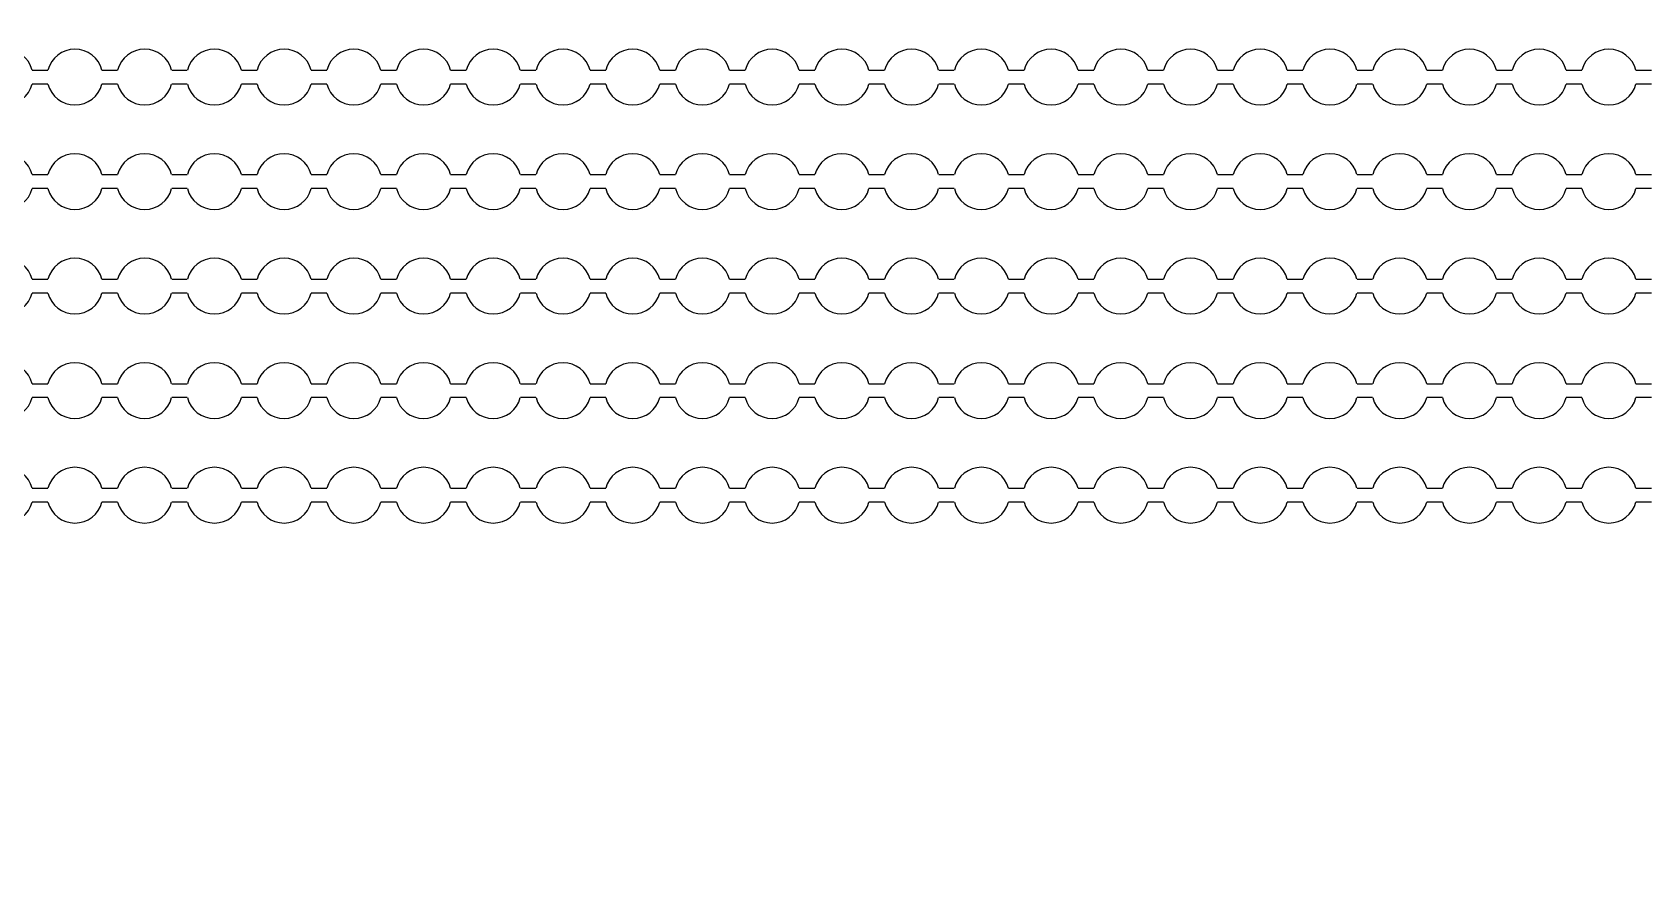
# Model space of a CAD drawing. Extents: x 4056 to 105656, y 4120 to 105720.
# Drawn here: x 64891 to 66047, y 69642 to 70256 of the extents above; entities that cross this region are included whole.
import ezdxf

# ---------------------------------------------------------------- set-up
doc = ezdxf.new("R2010")
doc.units = 13
doc.header["$MEASUREMENT"] = 0
doc.layers.add('Main Layer', color=7, linetype='Continuous', lineweight=0)

msp = doc.modelspace()

# ---------------------------------------------------------------- linework, layer by layer
for p, q in [((64890.9, 70229.2), (64902.1, 70229.2)), ((64940.9, 70229.2), (64952.1, 70229.2)), ((64990.9, 70229.2), (65002.1, 70229.2)), ((65040.9, 70229.2), (65052.1, 70229.2)), ((65090.9, 70229.2), (65102.1, 70229.2)), ((65140.9, 70229.2), (65152.1, 70229.2)), ((65190.9, 70229.2), (65202.1, 70229.2)), ((65240.9, 70229.2), (65252.1, 70229.2)), ((65290.9, 70229.2), (65302.1, 70229.2)), ((65340.9, 70229.2), (65352.1, 70229.2)), ((65390.9, 70229.2), (65402.1, 70229.2)), ((65440.9, 70229.2), (65452.1, 70229.2)), ((65490.9, 70229.2), (65502.1, 70229.2)), ((65540.9, 70229.2), (65552.1, 70229.2)), ((65590.9, 70229.2), (65602.1, 70229.2)), ((65640.9, 70229.2), (65652.1, 70229.2)), ((65690.9, 70229.2), (65702.1, 70229.2)), ((65740.9, 70229.2), (65752.1, 70229.2)), ((65790.9, 70229.2), (65802.1, 70229.2)), ((65840.9, 70229.2), (65852.1, 70229.2)), ((65890.9, 70229.2), (65902.1, 70229.2)), ((65940.9, 70229.2), (65952.1, 70229.2)), ((65990.9, 70229.2), (66002.1, 70229.2)), ((66040.9, 70229.2), (66052.1, 70229.2)), ((64902.1, 70219.2), (64890.9, 70219.2)), ((64952.1, 70219.2), (64940.9, 70219.2)), ((65002.1, 70219.2), (64990.9, 70219.2)), ((65052.1, 70219.2), (65040.9, 70219.2)), ((65102.1, 70219.2), (65090.9, 70219.2)), ((65152.1, 70219.2), (65140.9, 70219.2)), ((65202.1, 70219.2), (65190.9, 70219.2)), ((65252.1, 70219.2), (65240.9, 70219.2)), ((65302.1, 70219.2), (65290.9, 70219.2)), ((65352.1, 70219.2), (65340.9, 70219.2)), ((65402.1, 70219.2), (65390.9, 70219.2)), ((65452.1, 70219.2), (65440.9, 70219.2)), ((65502.1, 70219.2), (65490.9, 70219.2)), ((65552.1, 70219.2), (65540.9, 70219.2)), ((65602.1, 70219.2), (65590.9, 70219.2)), ((65652.1, 70219.2), (65640.9, 70219.2)), ((65702.1, 70219.2), (65690.9, 70219.2)), ((65752.1, 70219.2), (65740.9, 70219.2)), ((65802.1, 70219.2), (65790.9, 70219.2)), ((65852.1, 70219.2), (65840.9, 70219.2)), ((65902.1, 70219.2), (65890.9, 70219.2)), ((65952.1, 70219.2), (65940.9, 70219.2)), ((66002.1, 70219.2), (65990.9, 70219.2)), ((66052.1, 70219.2), (66040.9, 70219.2)), ((64890.9, 70154.2), (64902.1, 70154.2)), ((64940.9, 70154.2), (64952.1, 70154.2)), ((64990.9, 70154.2), (65002.1, 70154.2)), ((65040.9, 70154.2), (65052.1, 70154.2)), ((65090.9, 70154.2), (65102.1, 70154.2)), ((65140.9, 70154.2), (65152.1, 70154.2)), ((65190.9, 70154.2), (65202.1, 70154.2)), ((65240.9, 70154.2), (65252.1, 70154.2)), ((65290.9, 70154.2), (65302.1, 70154.2)), ((65340.9, 70154.2), (65352.1, 70154.2)), ((65390.9, 70154.2), (65402.1, 70154.2)), ((65440.9, 70154.2), (65452.1, 70154.2)), ((65490.9, 70154.2), (65502.1, 70154.2)), ((65540.9, 70154.2), (65552.1, 70154.2)), ((65590.9, 70154.2), (65602.1, 70154.2)), ((65640.9, 70154.2), (65652.1, 70154.2)), ((65690.9, 70154.2), (65702.1, 70154.2)), ((65740.9, 70154.2), (65752.1, 70154.2)), ((65790.9, 70154.2), (65802.1, 70154.2)), ((65840.9, 70154.2), (65852.1, 70154.2)), ((65890.9, 70154.2), (65902.1, 70154.2)), ((65940.9, 70154.2), (65952.1, 70154.2)), ((65990.9, 70154.2), (66002.1, 70154.2)), ((66040.9, 70154.2), (66052.1, 70154.2)), ((64902.1, 70144.2), (64890.9, 70144.2)), ((64952.1, 70144.2), (64940.9, 70144.2)), ((65002.1, 70144.2), (64990.9, 70144.2)), ((65052.1, 70144.2), (65040.9, 70144.2)), ((65102.1, 70144.2), (65090.9, 70144.2)), ((65152.1, 70144.2), (65140.9, 70144.2)), ((65202.1, 70144.2), (65190.9, 70144.2)), ((65252.1, 70144.2), (65240.9, 70144.2)), ((65302.1, 70144.2), (65290.9, 70144.2)), ((65352.1, 70144.2), (65340.9, 70144.2)), ((65402.1, 70144.2), (65390.9, 70144.2)), ((65452.1, 70144.2), (65440.9, 70144.2)), ((65502.1, 70144.2), (65490.9, 70144.2)), ((65552.1, 70144.2), (65540.9, 70144.2)), ((65602.1, 70144.2), (65590.9, 70144.2)), ((65652.1, 70144.2), (65640.9, 70144.2)), ((65702.1, 70144.2), (65690.9, 70144.2)), ((65752.1, 70144.2), (65740.9, 70144.2)), ((65802.1, 70144.2), (65790.9, 70144.2)), ((65852.1, 70144.2), (65840.9, 70144.2)), ((65902.1, 70144.2), (65890.9, 70144.2)), ((65952.1, 70144.2), (65940.9, 70144.2)), ((66002.1, 70144.2), (65990.9, 70144.2)), ((66052.1, 70144.2), (66040.9, 70144.2)), ((64890.9, 70079.2), (64902.1, 70079.2)), ((64940.9, 70079.2), (64952.1, 70079.2)), ((64990.9, 70079.2), (65002.1, 70079.2)), ((65040.9, 70079.2), (65052.1, 70079.2)), ((65090.9, 70079.2), (65102.1, 70079.2)), ((65140.9, 70079.2), (65152.1, 70079.2)), ((65190.9, 70079.2), (65202.1, 70079.2)), ((65240.9, 70079.2), (65252.1, 70079.2)), ((65290.9, 70079.2), (65302.1, 70079.2)), ((65340.9, 70079.2), (65352.1, 70079.2)), ((65390.9, 70079.2), (65402.1, 70079.2)), ((65440.9, 70079.2), (65452.1, 70079.2)), ((65490.9, 70079.2), (65502.1, 70079.2)), ((65540.9, 70079.2), (65552.1, 70079.2)), ((65590.9, 70079.2), (65602.1, 70079.2)), ((65640.9, 70079.2), (65652.1, 70079.2)), ((65690.9, 70079.2), (65702.1, 70079.2)), ((65740.9, 70079.2), (65752.1, 70079.2)), ((65790.9, 70079.2), (65802.1, 70079.2)), ((65840.9, 70079.2), (65852.1, 70079.2)), ((65890.9, 70079.2), (65902.1, 70079.2)), ((65940.9, 70079.2), (65952.1, 70079.2)), ((65990.9, 70079.2), (66002.1, 70079.2)), ((66040.9, 70079.2), (66052.1, 70079.2)), ((64902.1, 70069.2), (64890.9, 70069.2)), ((64952.1, 70069.2), (64940.9, 70069.2)), ((65002.1, 70069.2), (64990.9, 70069.2)), ((65052.1, 70069.2), (65040.9, 70069.2)), ((65102.1, 70069.2), (65090.9, 70069.2)), ((65152.1, 70069.2), (65140.9, 70069.2)), ((65202.1, 70069.2), (65190.9, 70069.2)), ((65252.1, 70069.2), (65240.9, 70069.2)), ((65302.1, 70069.2), (65290.9, 70069.2)), ((65352.1, 70069.2), (65340.9, 70069.2)), ((65402.1, 70069.2), (65390.9, 70069.2)), ((65452.1, 70069.2), (65440.9, 70069.2)), ((65502.1, 70069.2), (65490.9, 70069.2)), ((65552.1, 70069.2), (65540.9, 70069.2)), ((65602.1, 70069.2), (65590.9, 70069.2)), ((65652.1, 70069.2), (65640.9, 70069.2)), ((65702.1, 70069.2), (65690.9, 70069.2)), ((65752.1, 70069.2), (65740.9, 70069.2)), ((65802.1, 70069.2), (65790.9, 70069.2)), ((65852.1, 70069.2), (65840.9, 70069.2)), ((65902.1, 70069.2), (65890.9, 70069.2)), ((65952.1, 70069.2), (65940.9, 70069.2)), ((66002.1, 70069.2), (65990.9, 70069.2)), ((66052.1, 70069.2), (66040.9, 70069.2)), ((64890.9, 70004.2), (64902.1, 70004.2)), ((64940.9, 70004.2), (64952.1, 70004.2)), ((64990.9, 70004.2), (65002.1, 70004.2)), ((65040.9, 70004.2), (65052.1, 70004.2)), ((65090.9, 70004.2), (65102.1, 70004.2)), ((65140.9, 70004.2), (65152.1, 70004.2)), ((65190.9, 70004.2), (65202.1, 70004.2)), ((65240.9, 70004.2), (65252.1, 70004.2)), ((65290.9, 70004.2), (65302.1, 70004.2)), ((65340.9, 70004.2), (65352.1, 70004.2)), ((65390.9, 70004.2), (65402.1, 70004.2)), ((65440.9, 70004.2), (65452.1, 70004.2)), ((65490.9, 70004.2), (65502.1, 70004.2)), ((65540.9, 70004.2), (65552.1, 70004.2)), ((65590.9, 70004.2), (65602.1, 70004.2)), ((65640.9, 70004.2), (65652.1, 70004.2)), ((65690.9, 70004.2), (65702.1, 70004.2)), ((65740.9, 70004.2), (65752.1, 70004.2)), ((65790.9, 70004.2), (65802.1, 70004.2)), ((65840.9, 70004.2), (65852.1, 70004.2)), ((65890.9, 70004.2), (65902.1, 70004.2)), ((65940.9, 70004.2), (65952.1, 70004.2)), ((65990.9, 70004.2), (66002.1, 70004.2)), ((66040.9, 70004.2), (66052.1, 70004.2)), ((64902.1, 69994.2), (64890.9, 69994.2)), ((64952.1, 69994.2), (64940.9, 69994.2)), ((65002.1, 69994.2), (64990.9, 69994.2)), ((65052.1, 69994.2), (65040.9, 69994.2)), ((65102.1, 69994.2), (65090.9, 69994.2)), ((65152.1, 69994.2), (65140.9, 69994.2)), ((65202.1, 69994.2), (65190.9, 69994.2)), ((65252.1, 69994.2), (65240.9, 69994.2)), ((65302.1, 69994.2), (65290.9, 69994.2)), ((65352.1, 69994.2), (65340.9, 69994.2)), ((65402.1, 69994.2), (65390.9, 69994.2)), ((65452.1, 69994.2), (65440.9, 69994.2)), ((65502.1, 69994.2), (65490.9, 69994.2)), ((65552.1, 69994.2), (65540.9, 69994.2)), ((65602.1, 69994.2), (65590.9, 69994.2)), ((65652.1, 69994.2), (65640.9, 69994.2)), ((65702.1, 69994.2), (65690.9, 69994.2)), ((65752.1, 69994.2), (65740.9, 69994.2)), ((65802.1, 69994.2), (65790.9, 69994.2)), ((65852.1, 69994.2), (65840.9, 69994.2)), ((65902.1, 69994.2), (65890.9, 69994.2)), ((65952.1, 69994.2), (65940.9, 69994.2)), ((66002.1, 69994.2), (65990.9, 69994.2)), ((66052.1, 69994.2), (66040.9, 69994.2)), ((64890.9, 69929.2), (64902.1, 69929.2)), ((64940.9, 69929.2), (64952.1, 69929.2)), ((64990.9, 69929.2), (65002.1, 69929.2)), ((65040.9, 69929.2), (65052.1, 69929.2)), ((65090.9, 69929.2), (65102.1, 69929.2)), ((65140.9, 69929.2), (65152.1, 69929.2)), ((65190.9, 69929.2), (65202.1, 69929.2)), ((65240.9, 69929.2), (65252.1, 69929.2)), ((65290.9, 69929.2), (65302.1, 69929.2)), ((65340.9, 69929.2), (65352.1, 69929.2)), ((65390.9, 69929.2), (65402.1, 69929.2)), ((65440.9, 69929.2), (65452.1, 69929.2)), ((65490.9, 69929.2), (65502.1, 69929.2)), ((65540.9, 69929.2), (65552.1, 69929.2)), ((65590.9, 69929.2), (65602.1, 69929.2)), ((65640.9, 69929.2), (65652.1, 69929.2)), ((65690.9, 69929.2), (65702.1, 69929.2)), ((65740.9, 69929.2), (65752.1, 69929.2)), ((65790.9, 69929.2), (65802.1, 69929.2)), ((65840.9, 69929.2), (65852.1, 69929.2)), ((65890.9, 69929.2), (65902.1, 69929.2)), ((65940.9, 69929.2), (65952.1, 69929.2)), ((65990.9, 69929.2), (66002.1, 69929.2)), ((66040.9, 69929.2), (66052.1, 69929.2)), ((64902.1, 69919.2), (64890.9, 69919.2)), ((64952.1, 69919.2), (64940.9, 69919.2)), ((65002.1, 69919.2), (64990.9, 69919.2)), ((65052.1, 69919.2), (65040.9, 69919.2)), ((65102.1, 69919.2), (65090.9, 69919.2)), ((65152.1, 69919.2), (65140.9, 69919.2)), ((65202.1, 69919.2), (65190.9, 69919.2)), ((65252.1, 69919.2), (65240.9, 69919.2)), ((65302.1, 69919.2), (65290.9, 69919.2)), ((65352.1, 69919.2), (65340.9, 69919.2)), ((65402.1, 69919.2), (65390.9, 69919.2)), ((65452.1, 69919.2), (65440.9, 69919.2)), ((65502.1, 69919.2), (65490.9, 69919.2)), ((65552.1, 69919.2), (65540.9, 69919.2)), ((65602.1, 69919.2), (65590.9, 69919.2)), ((65652.1, 69919.2), (65640.9, 69919.2)), ((65702.1, 69919.2), (65690.9, 69919.2)), ((65752.1, 69919.2), (65740.9, 69919.2)), ((65802.1, 69919.2), (65790.9, 69919.2)), ((65852.1, 69919.2), (65840.9, 69919.2)), ((65902.1, 69919.2), (65890.9, 69919.2)), ((65952.1, 69919.2), (65940.9, 69919.2)), ((66002.1, 69919.2), (65990.9, 69919.2)), ((66052.1, 69919.2), (66040.9, 69919.2))]:
    msp.add_line(p, q)
at = {"lineweight": 0}
msp.add_circle((61011.6, 73976.1), 11000, dxfattribs=at)
for centre, start, end in [((64871.5, 70224.2), 14.4775, 165.5225), ((64921.5, 70224.2), 14.4775, 165.5225), ((64971.5, 70224.2), 14.4775, 165.5225), ((65021.5, 70224.2), 14.4775, 165.5225), ((65071.5, 70224.2), 14.4775, 165.5225), ((65121.5, 70224.2), 14.4775, 165.5225), ((65171.5, 70224.2), 14.4775, 165.5225), ((65221.5, 70224.2), 14.4775, 165.5225), ((65271.5, 70224.2), 14.4775, 165.5225), ((65321.5, 70224.2), 14.4775, 165.5225), ((65371.5, 70224.2), 14.4775, 165.5225), ((65421.5, 70224.2), 14.4775, 165.5225), ((65471.5, 70224.2), 14.4775, 165.5225), ((65521.5, 70224.2), 14.4775, 165.5225), ((65571.5, 70224.2), 14.4775, 165.5225), ((65621.5, 70224.2), 14.4775, 165.5225), ((65671.5, 70224.2), 14.4775, 165.5225), ((65721.5, 70224.2), 14.4775, 165.5225), ((65771.5, 70224.2), 14.4775, 165.5225), ((65821.5, 70224.2), 14.4775, 165.5225), ((65871.5, 70224.2), 14.4775, 165.5225), ((65921.5, 70224.2), 14.4775, 165.5225), ((65971.5, 70224.2), 14.4775, 165.5225), ((66021.5, 70224.2), 14.4775, 165.5225), ((64871.5, 70224.2), 194.4775, 345.5225), ((64921.5, 70224.2), 194.4775, 345.5225), ((64971.5, 70224.2), 194.4775, 345.5225), ((65021.5, 70224.2), 194.4775, 345.5225), ((65071.5, 70224.2), 194.4775, 345.5225), ((65121.5, 70224.2), 194.4775, 345.5225), ((65171.5, 70224.2), 194.4775, 345.5225), ((65221.5, 70224.2), 194.4775, 345.5225), ((65271.5, 70224.2), 194.4775, 345.5225), ((65321.5, 70224.2), 194.4775, 345.5225), ((65371.5, 70224.2), 194.4775, 345.5225), ((65421.5, 70224.2), 194.4775, 345.5225), ((65471.5, 70224.2), 194.4775, 345.5225), ((65521.5, 70224.2), 194.4775, 345.5225), ((65571.5, 70224.2), 194.4775, 345.5225), ((65621.5, 70224.2), 194.4775, 345.5225), ((65671.5, 70224.2), 194.4775, 345.5225), ((65721.5, 70224.2), 194.4775, 345.5225), ((65771.5, 70224.2), 194.4775, 345.5225), ((65821.5, 70224.2), 194.4775, 345.5225), ((65871.5, 70224.2), 194.4775, 345.5225), ((65921.5, 70224.2), 194.4775, 345.5225), ((65971.5, 70224.2), 194.4775, 345.5225), ((66021.5, 70224.2), 194.4775, 345.5225), ((64871.5, 70149.2), 14.4775, 165.5225), ((64921.5, 70149.2), 14.4775, 165.5225), ((64971.5, 70149.2), 14.4775, 165.5225), ((65021.5, 70149.2), 14.4775, 165.5225), ((65071.5, 70149.2), 14.4775, 165.5225), ((65121.5, 70149.2), 14.4775, 165.5225), ((65171.5, 70149.2), 14.4775, 165.5225), ((65221.5, 70149.2), 14.4775, 165.5225), ((65271.5, 70149.2), 14.4775, 165.5225), ((65321.5, 70149.2), 14.4775, 165.5225), ((65371.5, 70149.2), 14.4775, 165.5225), ((65421.5, 70149.2), 14.4775, 165.5225), ((65471.5, 70149.2), 14.4775, 165.5225), ((65521.5, 70149.2), 14.4775, 165.5225), ((65571.5, 70149.2), 14.4775, 165.5225), ((65621.5, 70149.2), 14.4775, 165.5225), ((65671.5, 70149.2), 14.4775, 165.5225), ((65721.5, 70149.2), 14.4775, 165.5225), ((65771.5, 70149.2), 14.4775, 165.5225), ((65821.5, 70149.2), 14.4775, 165.5225), ((65871.5, 70149.2), 14.4775, 165.5225), ((65921.5, 70149.2), 14.4775, 165.5225), ((65971.5, 70149.2), 14.4775, 165.5225), ((66021.5, 70149.2), 14.4775, 165.5225), ((64871.5, 70149.2), 194.4775, 345.5225), ((64921.5, 70149.2), 194.4775, 345.5225), ((64971.5, 70149.2), 194.4775, 345.5225), ((65021.5, 70149.2), 194.4775, 345.5225), ((65071.5, 70149.2), 194.4775, 345.5225), ((65121.5, 70149.2), 194.4775, 345.5225), ((65171.5, 70149.2), 194.4775, 345.5225), ((65221.5, 70149.2), 194.4775, 345.5225), ((65271.5, 70149.2), 194.4775, 345.5225), ((65321.5, 70149.2), 194.4775, 345.5225), ((65371.5, 70149.2), 194.4775, 345.5225), ((65421.5, 70149.2), 194.4775, 345.5225), ((65471.5, 70149.2), 194.4775, 345.5225), ((65521.5, 70149.2), 194.4775, 345.5225), ((65571.5, 70149.2), 194.4775, 345.5225), ((65621.5, 70149.2), 194.4775, 345.5225), ((65671.5, 70149.2), 194.4775, 345.5225), ((65721.5, 70149.2), 194.4775, 345.5225), ((65771.5, 70149.2), 194.4775, 345.5225), ((65821.5, 70149.2), 194.4775, 345.5225), ((65871.5, 70149.2), 194.4775, 345.5225), ((65921.5, 70149.2), 194.4775, 345.5225), ((65971.5, 70149.2), 194.4775, 345.5225), ((66021.5, 70149.2), 194.4775, 345.5225), ((64871.5, 70074.2), 14.4775, 165.5225), ((64921.5, 70074.2), 14.4775, 165.5225), ((64971.5, 70074.2), 14.4775, 165.5225), ((65021.5, 70074.2), 14.4775, 165.5225), ((65071.5, 70074.2), 14.4775, 165.5225), ((65121.5, 70074.2), 14.4775, 165.5225), ((65171.5, 70074.2), 14.4775, 165.5225), ((65221.5, 70074.2), 14.4775, 165.5225), ((65271.5, 70074.2), 14.4775, 165.5225), ((65321.5, 70074.2), 14.4775, 165.5225), ((65371.5, 70074.2), 14.4775, 165.5225), ((65421.5, 70074.2), 14.4775, 165.5225), ((65471.5, 70074.2), 14.4775, 165.5225), ((65521.5, 70074.2), 14.4775, 165.5225), ((65571.5, 70074.2), 14.4775, 165.5225), ((65621.5, 70074.2), 14.4775, 165.5225), ((65671.5, 70074.2), 14.4775, 165.5225), ((65721.5, 70074.2), 14.4775, 165.5225), ((65771.5, 70074.2), 14.4775, 165.5225), ((65821.5, 70074.2), 14.4775, 165.5225), ((65871.5, 70074.2), 14.4775, 165.5225), ((65921.5, 70074.2), 14.4775, 165.5225), ((65971.5, 70074.2), 14.4775, 165.5225), ((66021.5, 70074.2), 14.4775, 165.5225), ((64871.5, 70074.2), 194.4775, 345.5225), ((64921.5, 70074.2), 194.4775, 345.5225), ((64971.5, 70074.2), 194.4775, 345.5225), ((65021.5, 70074.2), 194.4775, 345.5225), ((65071.5, 70074.2), 194.4775, 345.5225), ((65121.5, 70074.2), 194.4775, 345.5225), ((65171.5, 70074.2), 194.4775, 345.5225), ((65221.5, 70074.2), 194.4775, 345.5225), ((65271.5, 70074.2), 194.4775, 345.5225), ((65321.5, 70074.2), 194.4775, 345.5225), ((65371.5, 70074.2), 194.4775, 345.5225), ((65421.5, 70074.2), 194.4775, 345.5225), ((65471.5, 70074.2), 194.4775, 345.5225), ((65521.5, 70074.2), 194.4775, 345.5225), ((65571.5, 70074.2), 194.4775, 345.5225), ((65621.5, 70074.2), 194.4775, 345.5225), ((65671.5, 70074.2), 194.4775, 345.5225), ((65721.5, 70074.2), 194.4775, 345.5225), ((65771.5, 70074.2), 194.4775, 345.5225), ((65821.5, 70074.2), 194.4775, 345.5225), ((65871.5, 70074.2), 194.4775, 345.5225), ((65921.5, 70074.2), 194.4775, 345.5225), ((65971.5, 70074.2), 194.4775, 345.5225), ((66021.5, 70074.2), 194.4775, 345.5225), ((64871.5, 69999.2), 14.4775, 165.5225), ((64921.5, 69999.2), 14.4775, 165.5225), ((64971.5, 69999.2), 14.4775, 165.5225), ((65021.5, 69999.2), 14.4775, 165.5225), ((65071.5, 69999.2), 14.4775, 165.5225), ((65121.5, 69999.2), 14.4775, 165.5225), ((65171.5, 69999.2), 14.4775, 165.5225), ((65221.5, 69999.2), 14.4775, 165.5225), ((65271.5, 69999.2), 14.4775, 165.5225), ((65321.5, 69999.2), 14.4775, 165.5225), ((65371.5, 69999.2), 14.4775, 165.5225), ((65421.5, 69999.2), 14.4775, 165.5225), ((65471.5, 69999.2), 14.4775, 165.5225), ((65521.5, 69999.2), 14.4775, 165.5225), ((65571.5, 69999.2), 14.4775, 165.5225), ((65621.5, 69999.2), 14.4775, 165.5225), ((65671.5, 69999.2), 14.4775, 165.5225), ((65721.5, 69999.2), 14.4775, 165.5225), ((65771.5, 69999.2), 14.4775, 165.5225), ((65821.5, 69999.2), 14.4775, 165.5225), ((65871.5, 69999.2), 14.4775, 165.5225), ((65921.5, 69999.2), 14.4775, 165.5225), ((65971.5, 69999.2), 14.4775, 165.5225), ((66021.5, 69999.2), 14.4775, 165.5225), ((64871.5, 69999.2), 194.4775, 345.5225), ((64921.5, 69999.2), 194.4775, 345.5225), ((64971.5, 69999.2), 194.4775, 345.5225), ((65021.5, 69999.2), 194.4775, 345.5225), ((65071.5, 69999.2), 194.4775, 345.5225), ((65121.5, 69999.2), 194.4775, 345.5225), ((65171.5, 69999.2), 194.4775, 345.5225), ((65221.5, 69999.2), 194.4775, 345.5225), ((65271.5, 69999.2), 194.4775, 345.5225), ((65321.5, 69999.2), 194.4775, 345.5225), ((65371.5, 69999.2), 194.4775, 345.5225), ((65421.5, 69999.2), 194.4775, 345.5225), ((65471.5, 69999.2), 194.4775, 345.5225), ((65521.5, 69999.2), 194.4775, 345.5225), ((65571.5, 69999.2), 194.4775, 345.5225), ((65621.5, 69999.2), 194.4775, 345.5225), ((65671.5, 69999.2), 194.4775, 345.5225), ((65721.5, 69999.2), 194.4775, 345.5225), ((65771.5, 69999.2), 194.4775, 345.5225), ((65821.5, 69999.2), 194.4775, 345.5225), ((65871.5, 69999.2), 194.4775, 345.5225), ((65921.5, 69999.2), 194.4775, 345.5225), ((65971.5, 69999.2), 194.4775, 345.5225), ((66021.5, 69999.2), 194.4775, 345.5225), ((64871.5, 69924.2), 14.4775, 165.5225), ((64921.5, 69924.2), 14.4775, 165.5225), ((64971.5, 69924.2), 14.4775, 165.5225), ((65021.5, 69924.2), 14.4775, 165.5225), ((65071.5, 69924.2), 14.4775, 165.5225), ((65121.5, 69924.2), 14.4775, 165.5225), ((65171.5, 69924.2), 14.4775, 165.5225), ((65221.5, 69924.2), 14.4775, 165.5225), ((65271.5, 69924.2), 14.4775, 165.5225), ((65321.5, 69924.2), 14.4775, 165.5225), ((65371.5, 69924.2), 14.4775, 165.5225), ((65421.5, 69924.2), 14.4775, 165.5225), ((65471.5, 69924.2), 14.4775, 165.5225), ((65521.5, 69924.2), 14.4775, 165.5225), ((65571.5, 69924.2), 14.4775, 165.5225), ((65621.5, 69924.2), 14.4775, 165.5225), ((65671.5, 69924.2), 14.4775, 165.5225), ((65721.5, 69924.2), 14.4775, 165.5225), ((65771.5, 69924.2), 14.4775, 165.5225), ((65821.5, 69924.2), 14.4775, 165.5225), ((65871.5, 69924.2), 14.4775, 165.5225), ((65921.5, 69924.2), 14.4775, 165.5225), ((65971.5, 69924.2), 14.4775, 165.5225), ((66021.5, 69924.2), 14.4775, 165.5225), ((64871.5, 69924.2), 194.4775, 345.5225), ((64921.5, 69924.2), 194.4775, 345.5225), ((64971.5, 69924.2), 194.4775, 345.5225), ((65021.5, 69924.2), 194.4775, 345.5225), ((65071.5, 69924.2), 194.4775, 345.5225), ((65121.5, 69924.2), 194.4775, 345.5225), ((65171.5, 69924.2), 194.4775, 345.5225), ((65221.5, 69924.2), 194.4775, 345.5225), ((65271.5, 69924.2), 194.4775, 345.5225), ((65321.5, 69924.2), 194.4775, 345.5225), ((65371.5, 69924.2), 194.4775, 345.5225), ((65421.5, 69924.2), 194.4775, 345.5225), ((65471.5, 69924.2), 194.4775, 345.5225), ((65521.5, 69924.2), 194.4775, 345.5225), ((65571.5, 69924.2), 194.4775, 345.5225), ((65621.5, 69924.2), 194.4775, 345.5225), ((65671.5, 69924.2), 194.4775, 345.5225), ((65721.5, 69924.2), 194.4775, 345.5225), ((65771.5, 69924.2), 194.4775, 345.5225), ((65821.5, 69924.2), 194.4775, 345.5225), ((65871.5, 69924.2), 194.4775, 345.5225), ((65921.5, 69924.2), 194.4775, 345.5225), ((65971.5, 69924.2), 194.4775, 345.5225), ((66021.5, 69924.2), 194.4775, 345.5225)]:
    msp.add_arc(centre, 20, start, end)
at = {"layer": 'Main Layer'}
msp.add_circle((54856, 54920.5), 50800, dxfattribs=at)

doc.saveas('drawing.dxf')
